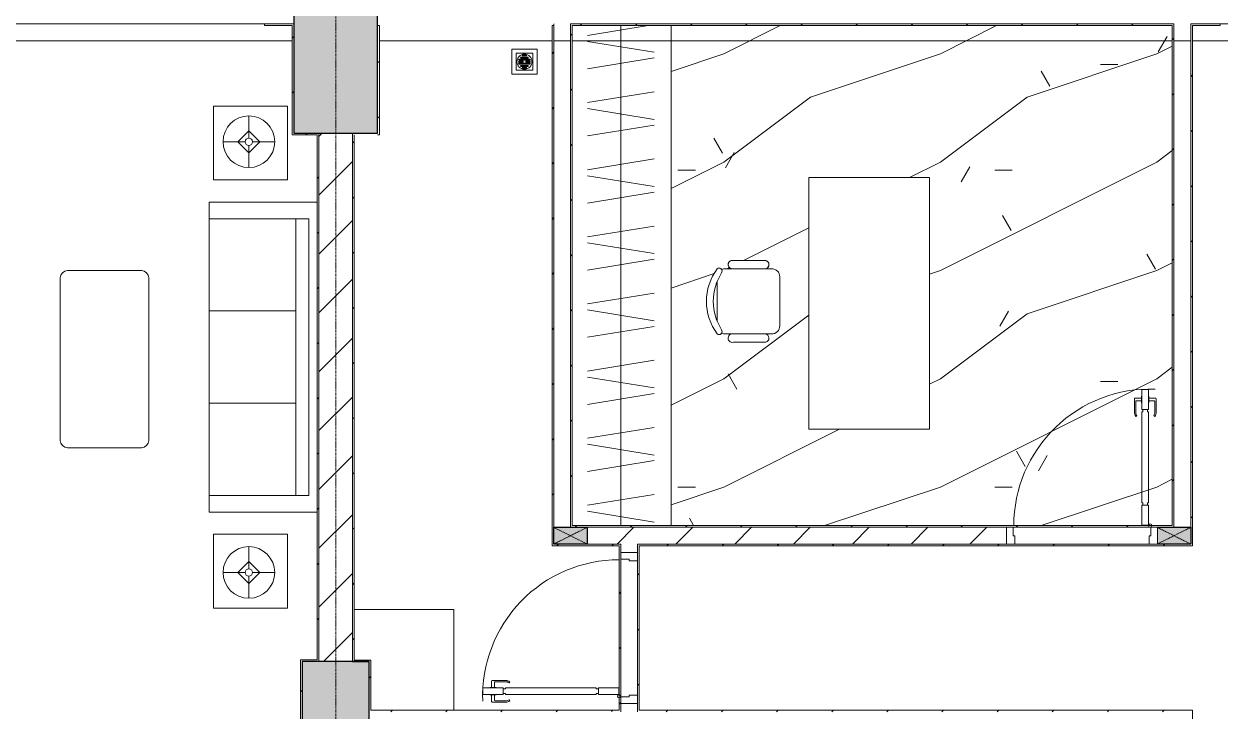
# Model space of a CAD drawing. Header units: millimetres. Extents: x 5121 to 246734, y -48180 to 129206.
# Drawn here: x 59093 to 66228, y 40242 to 44337 of the extents above; entities that cross this region are included whole.
import ezdxf

# ---------------------------------------------------------------- set-up
doc = ezdxf.new("R2010")
doc.units = ezdxf.units.MM
doc.linetypes.add('Dash', pattern=[6, 3, -3])
doc.linetypes.add('Grid Line', pattern=[22.225, 12.7, -3.175, 3.175, -3.175])
for name, color, linetype, lineweight in [('0-1', 7, 'Continuous', 5), ('A-DETL-GENF-1', 50, 'Continuous', 9), ('A-DOOR-1', 253, 'Continuous', 9), ('A-DOOR-2', 50, 'Continuous', 9), ('A-FLOR-1', 50, 'Continuous', 9), ('A-FLOR-PATT-1', 9, 'Continuous', 9), ('A-WALL-1', 250, 'Continuous', 18), ('A-WALL-PATT-1', 9, 'Continuous', 9), ('A-WALL-PATT-2', 50, 'Continuous', 9), ('A-WALL-PATT-3', 111, 'Continuous', 9), ('G-IMPT', 8, 'Continuous', 9), ('G-IMPT-1', 254, 'Continuous', 9), ('I-FURN', 30, 'Continuous', 9), ('I-FURN-1', 253, 'Continuous', 9), ('M-EQPM', 50, 'Continuous', 9), ('S-COLS-1', 7, 'Continuous', 5), ('S-COLS-2', 10, 'Continuous', 25), ('S-COLS-3', 50, 'Continuous', 9), ('S-COLS-4', 253, 'Continuous', 9), ('S-COLS-HDLN-1', 50, 'Dash', 9), ('S-GRID-1', 1, 'Grid Line', 9)]:
    doc.layers.add(name, color=color, linetype=linetype, lineweight=lineweight)
pattern_1 = [(45, (0, 0), (-164.4023, 164.4023), [])]
pattern_2 = [(45, (0, 0), (-175.3625, 175.3625), [])]

# ---------------------------------------------------------------- blocks, each defined once
blk = doc.blocks.new('NCV_TKTC_KET CAU_rvt-1-TKCS_MB TỔNG THỂ TẦNG 1')
at = {"layer": 'S-COLS-1'}
for points in [[(61202.6, 43686.9), (61202.6, 44536.9), (60702.6, 44536.9), (60702.6, 43686.9), (61052.6, 43686.9)], [(61052.6, 39236.9), (61152.6, 39237.4), (61152.6, 40536.9), (60752.6, 40536.9), (60752.6, 39236.9), (61052.6, 39237.4)]]:
    blk.add_hatch(color=256, dxfattribs=at).paths.add_polyline_path(points)
at = {"layer": 'A-FLOR-1'}
blk.add_line((62252.6, 44336.9), (62252.6, 44326.9), dxfattribs=at)
at = {"layer": 'S-COLS-2'}
for p, q in [((60702.6, 44536.9), (60702.6, 43686.9)), ((61202.6, 43686.9), (61202.6, 44536.9)), ((60702.6, 43686.9), (61202.6, 43686.9)), ((61152.6, 40536.9), (60752.6, 40536.9)), ((60752.6, 40536.9), (60752.6, 39236.9)), ((61152.6, 39236.9), (61152.6, 40536.9))]:
    blk.add_line(p, q, dxfattribs=at)
blk = doc.blocks.new('LOBBY_SOFA_1 - LOBBY_SOFA_1-852725-TKCS_MB TỔNG THỂ TẦNG 1')
at = {"layer": 'I-FURN'}
for p, q in [((-2172.3, 1064.5), (-2172.3, 1504.5)), ((-2128.3, 1548.5), (-1160.3, 1548.5)), ((-1116.3, 1504.5), (-1116.3, 1064.5)), ((-1160.3, 1020.5), (-2128.3, 1020.5)), ((-2556, 660), (-708, 660)), ((-2556, 14.9), (-2556, 660)), ((-2457, 66), (-2457, 660)), ((-1907, 143), (-1907, 660)), ((-1357, 143), (-1357, 660)), ((-807, 660), (-807, 66)), ((-708, 660), (-708, 14.9)), ((-2688.2, 633.5), (-3128.2, 633.5)), ((-3128.2, 633.5), (-3128.2, 193.5)), ((-2915.4, 445), (-2915.4, 577)), ((-2688.2, 193.5), (-2688.2, 633.5)), ((-575.9, 633.5), (-135.9, 633.5)), ((-575.9, 193.5), (-575.9, 633.5)), ((-348.6, 445), (-348.6, 577)), ((-135.9, 633.5), (-135.9, 193.5)), ((-2981.4, 423), (-2915.4, 489)), ((-2915.4, 489), (-2849.4, 423)), ((-348.6, 489), (-414.6, 423)), ((-282.6, 423), (-348.6, 489)), ((-2937.4, 423), (-3069.4, 423)), ((-2915.4, 357), (-2981.4, 423)), ((-2849.4, 423), (-2915.4, 357)), ((-2915.4, 269), (-2915.4, 401)), ((-2893.4, 423), (-2761.4, 423)), ((-370.6, 423), (-502.6, 423)), ((-414.6, 423), (-348.6, 357)), ((-348.6, 357), (-282.6, 423)), ((-348.6, 269), (-348.6, 401)), ((-326.6, 423), (-194.6, 423)), ((-3128.2, 193.5), (-2688.2, 193.5)), ((-807, 143), (-2457, 143)), ((-135.9, 193.5), (-575.9, 193.5)), ((-807, 66), (-2457, 66))]:
    blk.add_line(p, q, dxfattribs=at)
for centre, radius in [((-2915.4, 423), 154), ((-348.6, 423), 154), ((-2915.4, 423), 22), ((-348.6, 423), 22)]:
    blk.add_circle(centre, radius, dxfattribs=at)
for centre, start, end in [((-2128.3, 1504.5), 90, 180), ((-1160.3, 1504.5), 0, 90), ((-2128.3, 1064.5), 180, 270), ((-1160.3, 1064.5), 270, 0)]:
    blk.add_arc(centre, 44, start, end, dxfattribs=at)
at = {"layer": 'I-FURN-1'}
for p, q in [((-2172.3, 1064.5), (-2172.3, 1504.5)), ((-2128.3, 1548.5), (-1160.3, 1548.5)), ((-1116.3, 1504.5), (-1116.3, 1064.5)), ((-1160.3, 1020.5), (-2128.3, 1020.5)), ((-2556, 660), (-708, 660)), ((-2556, 14.9), (-2556, 660)), ((-708, 660), (-708, 14.9)), ((-3128.2, 633.5), (-2688.2, 633.5)), ((-3128.2, 193.5), (-3128.2, 633.5)), ((-2688.2, 633.5), (-2688.2, 193.5)), ((-575.9, 633.5), (-135.9, 633.5)), ((-575.9, 193.5), (-575.9, 633.5)), ((-135.9, 633.5), (-135.9, 193.5)), ((-2688.2, 193.5), (-3128.2, 193.5)), ((-135.9, 193.5), (-575.9, 193.5))]:
    blk.add_line(p, q, dxfattribs=at)
for centre, start, end in [((-2128.3, 1504.5), 90, 180), ((-1160.3, 1504.5), 0, 90), ((-2128.3, 1064.5), 180, 270), ((-1160.3, 1064.5), 270, 0)]:
    blk.add_arc(centre, 44, start, end, dxfattribs=at)
blk = doc.blocks.new('DOOR_CW_01 CANH MO-PANEL KINH - DIW_01-900x2200-CỬA GỖ VÂN LAMINATE-553375-TKCS_MB TỔNG THỂ TẦNG 1')
at = {"layer": 'A-DETL-GENF-1'}
for p, q in [((-397, -182), (-397, -62)), ((-397, -62), (-357, -62)), ((-357, -62), (-357, -182)), ((-357, -182), (-397, -182)), ((-397, -196), (-391, -196)), ((-397, -738), (-397, -196)), ((-391, -196), (-391, -182)), ((-391, -182), (-363, -182)), ((-363, -182), (-363, -196)), ((-357, -196), (-363, -196)), ((-357, -196), (-357, -738)), ((-433.9, -711.2), (-427.3, -715.8)), ((-320.1, -711.2), (-326.7, -715.8)), ((-442, -737), (-442, -816.5)), ((-434, -799.5), (-434, -737)), ((-397, -738), (-391, -738)), ((-357, -752), (-397, -752)), ((-397, -752), (-397, -872)), ((-391, -752), (-391, -738)), ((-363, -752), (-391, -752)), ((-357, -738), (-363, -738)), ((-363, -738), (-363, -752)), ((-357, -872), (-357, -752)), ((-320, -799.5), (-320, -737)), ((-312, -737), (-312, -816.5)), ((-399, -820.5), (-438, -820.5)), ((-399, -803.5), (-430, -803.5)), ((-399, -792.2), (-399, -831.8)), ((-397, -792.2), (-399, -792.2)), ((-399, -831.8), (-397, -831.8)), ((-397, -792.2), (-397, -831.8)), ((-357, -792.2), (-357, -831.8)), ((-357, -792.2), (-355, -792.2)), ((-355, -831.8), (-357, -831.8)), ((-355, -792.2), (-355, -831.8)), ((-355, -803.5), (-324, -803.5)), ((-355, -820.5), (-316, -820.5)), ((-397, -872), (-357, -872))]:
    blk.add_line(p, q, dxfattribs=at)
blk.add_circle((-407, -60), 10, dxfattribs=at)
for centre, radius, start, end in [((-407, -60), 814, 268, 0), ((-397, -737), 45, 145, 180), ((-357, -737), 45, 360, 35), ((-397, -737), 37, 145, 180), ((-357, -737), 37, 0, 35), ((-438, -816.5), 4, 180, 270), ((-430, -799.5), 4, 180, 270), ((-324, -799.5), 4, 270, 0), ((-316, -816.5), 4, 270, 0)]:
    blk.add_arc(centre, radius, start, end, dxfattribs=at)
at = {"layer": 'A-DOOR-2'}
for p, q in [((-450, -50), (-450, 50)), ((-450, 50), (-400, 50)), ((-400, 50), (-400, 0)), ((400, 0), (400, 50)), ((400, 50), (450, 50)), ((450, 50), (450, -50)), ((-410, -50), (-450, -50)), ((-410, 0), (-410, -50)), ((-400, 0), (-410, 0)), ((-407, -50), (-382, -50)), ((410, 0), (400, 0)), ((410, -50), (410, 0)), ((450, -50), (410, -50))]:
    blk.add_line(p, q, dxfattribs=at)
blk = doc.blocks.new('TU DO LV A - TU DO LV A-V15-TKCS_MB TỔNG THỂ TẦNG 1')
at = {"layer": 'I-FURN'}
for p, q in [((10, 0), (2990, 0)), ((10, -136.3), (68.9, -499)), ((169, -101), (104.4, -499)), ((202.5, -101), (267.1, -499)), ((404.3, -101), (468.9, -499)), ((569, -101), (504.4, -499)), ((602.5, -101), (667.1, -499)), ((804.3, -101), (868.9, -499)), ((969, -101), (904.4, -499)), ((1002.5, -101), (1067.1, -499)), ((1204.3, -101), (1268.9, -499)), ((1369, -101), (1304.4, -499)), ((1402.5, -101), (1467.1, -499)), ((1604.3, -101), (1668.9, -499)), ((1769, -101), (1704.4, -499)), ((1802.5, -101), (1867.1, -499)), ((2004.3, -101), (2068.9, -499)), ((2169, -101), (2104.4, -499)), ((2202.5, -101), (2267.1, -499)), ((2404.3, -101), (2468.9, -499)), ((2569, -101), (2504.4, -499)), ((2602.5, -101), (2667.1, -499)), ((2804.3, -101), (2868.9, -499)), ((2969, -101), (2904.4, -499)), ((10, -300), (2990, -300))]:
    blk.add_line(p, q, dxfattribs=at)
at = {"layer": 'I-FURN-1'}
blk.add_line((10, 0), (2990, 0), dxfattribs=at)
blk = doc.blocks.new('BAN LV A - BAN LV A_dwg_ban hoc2-348006-TKCS_MB TỔNG THỂ TẦNG 1')
at = {"layer": 'I-FURN'}
for p, q in [((145.8, 437.4), (-145.8, 437.4)), ((-194.4, 388.8), (-194.4, 113.4)), ((194.4, 113.4), (194.4, 388.8)), ((-243, 354.4), (-243, 162)), ((194.4, 351.4), (194.4, 150.8)), ((243.7, 162), (243.7, 354.4)), ((-120.5, 64.8), (120.5, 64.8))]:
    blk.add_line(p, q, dxfattribs=at)
at = {"layer": 'I-FURN', "flags": 128}
blk.add_lwpolyline([(-737.8, 610.5), (-737.8, 1330.5), (-154.9, 1330.5), (762.2, 1330.5), (762.2, 610.5)], close=True, dxfattribs=at)
at = {"layer": 'I-FURN'}
for centre, radius, start, end in [((-145.8, 388.8), 48.6, 90, 180), ((145.8, 388.8), 48.6, 360, 90), ((-218.7, 347.3), 25.3, 343.7398, 163.7398), ((219.4, 347.3), 25.3, 16.2602, 170.70537), ((-218.7, 154.9), 25.3, 163.7398, 16.2602), ((219.4, 154.9), 25.3, 189.29463, 16.2602), ((-180.2, 75.4), 17.8, 57.97259, 216.69006), ((-145.8, 113.4), 48.6, 180, 207.58444), ((0, 359.3), 318.2, 237.57575, 302.42425), ((180.2, 75.4), 17.8, 323.30994, 122.02741), ((145.8, 113.4), 48.6, 332.41556, 0), ((0, 324), 324, 233.1301, 306.8699)]:
    blk.add_arc(centre, radius, start, end, dxfattribs=at)
blk = doc.blocks.new('BAN LV A - BAN LV A_dwg-348005-TKCS_MB TỔNG THỂ TẦNG 1')
at = {"extrusion": (0, 0, -1), "zscale": -1, "rotation": 180}
blk.add_blockref('BAN LV A - BAN LV A_dwg_ban hoc2-348006-TKCS_MB TỔNG THỂ TẦNG 1', (-729, 1383.7), dxfattribs=at)
blk = doc.blocks.new('BAN LV A - BAN LV A-401069-TKCS_MB TỔNG THỂ TẦNG 1')
at = {"layer": 'I-FURN-1'}
for p, q in [((-8.8, -53.2), (1491.2, -53.2)), ((-8.8, -773.2), (-8.8, -53.2)), ((1491.2, -53.2), (1491.2, -773.2)), ((1491.2, -773.2), (-8.8, -773.2)), ((534.6, -1029.3), (534.6, -994.9)), ((583.2, -946.3), (874.8, -946.3)), ((923.4, -994.9), (923.4, -1032.3)), ((486, -1221.7), (486, -1029.3)), ((972.7, -1029.3), (972.7, -1221.7)), ((534.6, -1270.3), (534.6, -1235.9)), ((923.4, -1232.9), (923.4, -1270.3))]:
    blk.add_line(p, q, dxfattribs=at)
for centre, radius, start, end in [((583.2, -994.9), 48.6, 90, 180), ((874.8, -994.9), 48.6, 0, 90), ((510.3, -1036.4), 25.3, 16.2602, 163.7398), ((948.4, -1036.4), 25.3, 16.2602, 170.70537), ((510.3, -1228.8), 25.3, 163.7398, 343.7398), ((583.2, -1270.3), 48.6, 180, 207.58444), ((874.8, -1270.3), 48.6, 332.41556, 0), ((948.4, -1228.8), 25.3, 189.29463, 16.2602), ((548.9, -1308.3), 17.8, 119.40397, 216.69006), ((729, -1059.7), 324, 233.1301, 306.8699), ((909.2, -1308.3), 17.8, 323.30994, 60.59603)]:
    blk.add_arc(centre, radius, start, end, dxfattribs=at)
at = {"extrusion": (0, 0, -1), "zscale": -1, "rotation": 180}
blk.add_blockref('BAN LV A - BAN LV A_dwg-348005-TKCS_MB TỔNG THỂ TẦNG 1', (0, 0), dxfattribs=at)
blk = doc.blocks.new('MAY GIAT - MAY GIAT_dwg-V161-TKCS_MB TỔNG THỂ TẦNG 1')
at = {"layer": 'G-IMPT-1', "flags": 128}
blk.add_lwpolyline([(5, 596.6), (5, 2.3), (605, 2.3)], dxfattribs=at)
blk = doc.blocks.new('MAY GIAT - MAY GIAT-V162-TKCS_MB TỔNG THỂ TẦNG 1')
at = {"layer": 'I-FURN-1'}
for p, q in [((5, -2.3), (605, -2.3)), ((5, -596.6), (5, -2.3))]:
    blk.add_line(p, q, dxfattribs=at)
at = {"extrusion": (0, 0, -1), "zscale": -1, "rotation": 180}
blk.add_blockref('MAY GIAT - MAY GIAT_dwg-V161-TKCS_MB TỔNG THỂ TẦNG 1', (0, 0), dxfattribs=at)
blk = doc.blocks.new('G1_SOF - BO TRU - 100x200-746114-TKCS_MB TỔNG THỂ TẦNG 1')
at = {"layer": 'S-COLS-3'}
blk.add_hatch(color=256, dxfattribs=at).paths.add_polyline_path([(-50, 100), (-50, -98.4), (50, -98.4), (50, 100)])
at = {"layer": 'S-COLS-2'}
for p, q in [((-50, 100), (50, 100)), ((-50, -98.4), (-50, 100)), ((50, 100), (50, -98.4))]:
    blk.add_line(p, q, dxfattribs=at)
at = {"layer": 'S-COLS-HDLN-1'}
for p, q in [((50, -100), (-50, 100)), ((-50, -100), (50, 100))]:
    blk.add_line(p, q, dxfattribs=at)
blk = doc.blocks.new('G1_SOF - BO TRU - 100x200-V75-TKCS_MB TỔNG THỂ TẦNG 1')
at = {"layer": 'S-COLS-3'}
blk.add_hatch(color=256, dxfattribs=at).paths.add_polyline_path([(-50, 0), (-49.6, -100), (50, -100), (50, 100), (-50, 98.4), (-50, 47)])
at = {"layer": 'S-COLS-2'}
for p, q in [((-50, 100), (50, 100)), ((-50, -100), (-50, 100)), ((50, 100), (50, -100)), ((50, -100), (-50, -100))]:
    blk.add_line(p, q, dxfattribs=at)
at = {"layer": 'S-COLS-HDLN-1'}
for p, q in [((50, -100), (-50, 100)), ((-50, -100), (50, 100))]:
    blk.add_line(p, q, dxfattribs=at)
blk = doc.blocks.new('DOOR_CW_01 CANH MO-PANEL KINH - DIG_01-900x2200-CỬA NHÔM KÍNH-400868-TKCS_MB TỔNG THỂ TẦNG 1')
at = {"layer": 'A-DETL-GENF-1'}
for p, q in [((-397, 872), (-357, 872)), ((-397, 752), (-397, 872)), ((-357, 872), (-357, 752)), ((-442, 737), (-442, 816.5)), ((-399, 820.5), (-438, 820.5)), ((-434, 799.5), (-434, 737)), ((-399, 803.5), (-430, 803.5)), ((-399, 831.8), (-397, 831.8)), ((-399, 792.2), (-399, 831.8)), ((-397, 792.2), (-399, 792.2)), ((-397, 792.2), (-397, 831.8)), ((-357, 792.2), (-357, 831.8)), ((-355, 831.8), (-357, 831.8)), ((-357, 792.2), (-355, 792.2)), ((-355, 792.2), (-355, 831.8)), ((-355, 820.5), (-316, 820.5)), ((-355, 803.5), (-324, 803.5)), ((-320, 799.5), (-320, 737)), ((-312, 737), (-312, 816.5)), ((-433.9, 711.2), (-427.3, 715.8)), ((-357, 752), (-397, 752)), ((-397, 738), (-391, 738)), ((-397, 738), (-397, 196)), ((-363, 752), (-391, 752)), ((-391, 752), (-391, 738)), ((-363, 738), (-363, 752)), ((-357, 738), (-363, 738)), ((-357, 196), (-357, 738)), ((-320.1, 711.2), (-326.7, 715.8)), ((-397, 196), (-391, 196)), ((-357, 182), (-397, 182)), ((-397, 182), (-397, 62)), ((-391, 196), (-391, 182)), ((-391, 182), (-363, 182)), ((-357, 196), (-363, 196)), ((-363, 182), (-363, 196)), ((-357, 62), (-357, 182)), ((-397, 62), (-357, 62))]:
    blk.add_line(p, q, dxfattribs=at)
blk.add_circle((-407, 60), 10, dxfattribs=at)
for centre, radius, start, end in [((-407, 60), 814, 360, 92), ((-438, 816.5), 4, 90, 180), ((-430, 799.5), 4, 90, 180), ((-324, 799.5), 4, 360, 90), ((-316, 816.5), 4, 0, 90), ((-397, 737), 45, 180, 215), ((-397, 737), 37, 180, 215), ((-357, 737), 37, 325, 0), ((-357, 737), 45, 325, 0)]:
    blk.add_arc(centre, radius, start, end, dxfattribs=at)
at = {"layer": 'A-DOOR-2'}
for p, q in [((-410, 50), (-450, 50)), ((-450, 50), (-450, -50)), ((-410, 0), (-410, 50)), ((-400, 0), (-410, 0)), ((-407, 50), (-382, 50)), ((-400, -50), (-400, 0)), ((410, 0), (400, 0)), ((400, 0), (400, -50)), ((450, 50), (410, 50)), ((410, 50), (410, 0)), ((450, -50), (450, 50)), ((-450, -50), (-400, -50)), ((400, -50), (450, -50))]:
    blk.add_line(p, q, dxfattribs=at)
blk = doc.blocks.new('NCV_TKTC_TANG 1_rvt-1-TKCS_MB TỔNG THỂ TẦNG 1')
at = {"layer": 'A-FLOR-PATT-1'}
h = blk.add_hatch(dxfattribs=at)
h.set_pattern_fill('FP_7', color=256, style=0, pattern_type=2)
h.set_pattern_definition([(0, (0, 0), (2519.68, 629.92), [103.937, -1785.823, 103.937, -1785.823, -10078.72]), (0, (0, 0), (2519.68, 629.92), [-3779.52, 103.937, -3675.583, 103.937, -1785.823, -4409.44]), (0, (0, 0), (2519.68, 629.92), [-9448.8, 103.937, -1155.903, 103.937, -3045.663]), (120, (944.9, 314.96), (-1805.3667, 1867.147), [103.937, -1785.823, 103.937, -11864.543]), (120, (944.9, 314.96), (-1805.3667, 1867.147), [-1993.697, -1785.823, 103.937, -3675.583, -6299.2]), (120, (944.9, 314.96), (-1805.3667, 1867.147), [-7559.04, 103.937, -1785.823, 103.937, -4305.503]), (120, (944.9, 314.96), (-1805.3667, 1867.147), [-9552.737, -1155.903, 103.937, -3045.663]), (240, (1259.84, 1574.8), (-714.3133, -2497.067), [103.937, -1785.823, 103.937, -11864.543]), (240, (1259.84, 1574.8), (-714.3133, -2497.067), [-1993.697, -1785.823, 103.937, -3675.583, -6299.2]), (240, (1259.84, 1574.8), (-714.3133, -2497.067), [-7559.04, 103.937, -1785.823, 103.937, -4305.503]), (240, (1259.84, 1574.8), (-714.3133, -2497.067), [-9552.737, -1155.903, 103.937, -3045.663])])
h.paths.add_polyline_path([(62952.6, 41346.9), (65942.6, 41346.9), (65942.6, 44326.9), (62952.6, 44326.9), (62952.6, 41898.5)])
h.paths.add_polyline_path([(64494.2, 41921.4), (63774.2, 41921.4), (63774.2, 43421.4), (64494.2, 43421.4), (64494.2, 42000.9)])
h.paths.add_polyline_path([(63319.4, 42438.9), (63297.7, 42450), (63293.4, 42461.8), (63295.3, 42474.2), (63303, 42484.2), (63311.5, 42489.2), (63264.3, 42492.4), (63254.6, 42494.7), (63248.7, 42488.5), (63227.2, 42491.3), (63197.3, 42539.9), (63175.9, 42595.4), (63165, 42653.9), (63165, 42713.4), (63175.9, 42771.8), (63197.3, 42827.4), (63228.5, 42878), (63252, 42876), (63254.6, 42872.5), (63277.1, 42878), (63305.4, 42880.7), (63296.4, 42890.2), (63293.3, 42902.9), (63296.9, 42915.5), (63305.4, 42922.3), (63325.7, 42926.6), (63518, 42926.6), (63535.4, 42908.8), (63535.4, 42895.9), (63529.1, 42884.7), (63524, 42878), (63565, 42876.4), (63576.8, 42871.5), (63594.5, 42853.7), (63601.1, 42829.4), (63599.4, 42525.2), (63594.5, 42513.5), (63576.8, 42495.7), (63552.5, 42489.2), (63521, 42487.5), (63530.7, 42480), (63535.8, 42468.9), (63534, 42454.2), (63530.7, 42449.6), (63514.7, 42439.9), (63325.7, 42439.9)])
h = blk.add_hatch(dxfattribs=at)
h.set_pattern_fill('FP_4', color=256, style=0, pattern_type=2)
h.set_pattern_definition([(216.87, (516.46, 1291.15), (3873.4454, 2582.3069), [645.575, -5810.175]), (206.565, (1291.15, 903.8), (-1291.1515, -1291.1492), [1443.55, -1443.55]), (198.435, (1291.15, 258.23), (-2582.2983, -1291.1527), [816.596, -3266.38])])
h.paths.add_polyline_path([(62952.6, 41346.9), (65942.6, 41346.9), (65942.6, 44326.9), (62952.6, 44326.9), (62952.6, 41898.5)])
h.paths.add_polyline_path([(64494.2, 41921.4), (63774.2, 41921.4), (63774.2, 43421.4), (64494.2, 43421.4), (64494.2, 42000.9)])
h.paths.add_polyline_path([(63319.4, 42438.9), (63297.7, 42450), (63293.4, 42461.8), (63295.3, 42474.2), (63303, 42484.2), (63311.5, 42489.2), (63264.3, 42492.4), (63254.6, 42494.7), (63248.7, 42488.5), (63227.2, 42491.3), (63197.3, 42539.9), (63175.9, 42595.4), (63165, 42653.9), (63165, 42713.4), (63175.9, 42771.8), (63197.3, 42827.4), (63228.5, 42878), (63252, 42876), (63254.6, 42872.5), (63277.1, 42878), (63305.4, 42880.7), (63296.4, 42890.2), (63293.3, 42902.9), (63296.9, 42915.5), (63305.4, 42922.3), (63325.7, 42926.6), (63518, 42926.6), (63535.4, 42908.8), (63535.4, 42895.9), (63529.1, 42884.7), (63524, 42878), (63565, 42876.4), (63576.8, 42871.5), (63594.5, 42853.7), (63601.1, 42829.4), (63599.4, 42525.2), (63594.5, 42513.5), (63576.8, 42495.7), (63552.5, 42489.2), (63521, 42487.5), (63530.7, 42480), (63535.8, 42468.9), (63534, 42454.2), (63530.7, 42449.6), (63514.7, 42439.9), (63325.7, 42439.9)])
at = {"layer": 'A-WALL-PATT-1'}
h = blk.add_hatch(dxfattribs=at)
h.set_pattern_fill('FP_2', color=256, style=0, pattern_type=2)
h.set_pattern_definition(pattern_2)
h.paths.add_polyline_path([(62752.6, 41236.9), (64954.2, 41236.9), (64954.2, 41336.9), (62452.6, 41336.9), (62452.6, 41236.9), (62652.6, 41236.9)])
at = {"layer": 'A-WALL-PATT-2'}
h = blk.add_hatch(dxfattribs=at)
h.set_pattern_fill('FP_10', color=256, style=0, pattern_type=2)
h.set_pattern_definition(pattern_1)
h.paths.add_polyline_path([(60692.6, 43676.9), (60702.6, 43676.9), (60702.6, 44326.9), (60692.6, 44326.9), (60692.6, 43678.3)])
h = blk.add_hatch(dxfattribs=at)
h.set_pattern_fill('FP_10', color=256, style=0, pattern_type=2)
h.set_pattern_definition(pattern_1)
h.paths.add_polyline_path([(61202.6, 43676.9), (61212.6, 43676.9), (61212.6, 44326.9), (61202.6, 44326.9), (61202.6, 43686.9)])
h = blk.add_hatch(dxfattribs=at)
h.set_pattern_fill('FP_10', color=256, style=0, pattern_type=2)
h.set_pattern_definition(pattern_1)
h.paths.add_polyline_path([(62242.6, 41226.9), (62252.6, 41226.9), (62252.2, 44326.9), (62242.6, 44326.9), (62242.6, 41228.6)])
h = blk.add_hatch(dxfattribs=at)
h.set_pattern_fill('FP_10', color=256, style=0, pattern_type=2)
h.set_pattern_definition(pattern_1)
h.paths.add_polyline_path([(62352.6, 41336.9), (62362.6, 41336.9), (62362.6, 44336.9), (62352.6, 44336.9), (62352.6, 41898.5)])
h = blk.add_hatch(dxfattribs=at)
h.set_pattern_fill('FP_10', color=256, style=0, pattern_type=2)
h.set_pattern_definition(pattern_1)
h.paths.add_polyline_path([(65942.6, 44326.9), (65952.6, 44326.9), (65952.6, 44336.9), (62362.6, 44336.9), (62362.6, 44326.9), (65621.6, 44326.9)])
h = blk.add_hatch(dxfattribs=at)
h.set_pattern_fill('FP_10', color=256, style=0, pattern_type=2)
h.set_pattern_definition(pattern_1)
h.paths.add_polyline_path([(65952.6, 41336.9), (65952.6, 44326.9), (65942.6, 44326.9), (65942.6, 41336.9)])
h = blk.add_hatch(dxfattribs=at)
h.set_pattern_fill('FP_10', color=256, style=0, pattern_type=2)
h.set_pattern_definition(pattern_1)
h.paths.add_polyline_path([(66052.6, 41236.9), (66062.6, 41236.9), (66062.6, 44336.9), (66052.6, 44336.9), (66052.6, 41336.9)])
h = blk.add_hatch(dxfattribs=at)
h.set_pattern_fill('FP_10', color=256, style=0, pattern_type=2)
h.set_pattern_definition(pattern_1)
h.paths.add_polyline_path([(60702.7, 43676.9), (60852.6, 43676.9), (60852.6, 43686.9), (60702.6, 43686.9), (60702.6, 43676.9)])
h = blk.add_hatch(dxfattribs=at)
h.set_pattern_fill('FP_10', color=256, style=0, pattern_type=2)
h.set_pattern_definition(pattern_1)
h.paths.add_polyline_path([(60842.6, 40536.9), (60852.6, 40536.9), (60852.2, 43676.9), (60842.6, 43676.9), (60842.6, 40546.9)])
h = blk.add_hatch(dxfattribs=at)
h.set_pattern_fill('FP_10', color=256, style=0, pattern_type=2)
h.set_pattern_definition(pattern_1)
h.paths.add_polyline_path([(61054.7, 40536.9), (61062.6, 40536.9), (61062.6, 43686.9), (61052.6, 43686.9), (61053.8, 40536.9)])
h = blk.add_hatch(dxfattribs=at)
h.set_pattern_fill('FP_10', color=256, style=0, pattern_type=2)
h.set_pattern_definition(pattern_1)
h.paths.add_polyline_path([(62362.6, 41336.9), (65942.6, 41336.9), (65942.6, 41346.9), (62362.6, 41346.9)])
h = blk.add_hatch(dxfattribs=at)
h.set_pattern_fill('FP_10', color=256, style=0, pattern_type=2)
h.set_pattern_definition(pattern_1)
h.paths.add_polyline_path([(62532.4, 41226.9), (62642.6, 41226.9), (62642.6, 41236.9), (62252.6, 41236.9), (62252.6, 41226.9), (62452.6, 41226.9)])
h = blk.add_hatch(dxfattribs=at)
h.set_pattern_fill('FP_10', color=256, style=0, pattern_type=2)
h.set_pattern_definition(pattern_1)
h.paths.add_polyline_path([(62642.6, 40236.9), (62652.6, 40236.9), (62652.6, 41236.9), (62642.6, 41236.9), (62642.6, 40238.9)])
h = blk.add_hatch(dxfattribs=at)
h.set_pattern_fill('FP_10', color=256, style=0, pattern_type=2)
h.set_pattern_definition(pattern_1)
h.paths.add_polyline_path([(66062.6, 41226.9), (66062.6, 41236.9), (62752.6, 41236.9), (62752.6, 41226.9), (66052.6, 41226.9)])
h = blk.add_hatch(dxfattribs=at)
h.set_pattern_fill('FP_10', color=256, style=0, pattern_type=2)
h.set_pattern_definition(pattern_1)
h.paths.add_polyline_path([(62752.6, 40246.9), (62762.6, 40246.9), (62762.6, 41226.9), (62752.6, 41226.9), (62752.6, 40286.9)])
h = blk.add_hatch(dxfattribs=at)
h.set_pattern_fill('FP_10', color=256, style=0, pattern_type=2)
h.set_pattern_definition(pattern_1)
h.paths.add_polyline_path([(60742.6, 39226.9), (60752.6, 39226.9), (60752.6, 40536.9), (60742.6, 40535.9), (60742.6, 39236.9)])
h = blk.add_hatch(dxfattribs=at)
h.set_pattern_fill('FP_10', color=256, style=0, pattern_type=2)
h.set_pattern_definition(pattern_1)
h.paths.add_polyline_path([(61162.6, 40246.9), (61162.6, 40535.7), (61152.6, 40535.7), (61152.6, 40246.9)])
h = blk.add_hatch(dxfattribs=at)
h.set_pattern_fill('FP_10', color=256, style=0, pattern_type=2)
h.set_pattern_definition(pattern_1)
h.paths.add_polyline_path([(61917.5, 40236.9), (62642.6, 40238.9), (62642.6, 40246.9), (61152.6, 40246.9), (61152.6, 40236.9), (61656.9, 40236.9)])
h = blk.add_hatch(dxfattribs=at)
h.set_pattern_fill('FP_10', color=256, style=0, pattern_type=2)
h.set_pattern_definition(pattern_1)
h.paths.add_polyline_path([(64052.6, 40236.9), (66052.6, 40237.9), (66052.6, 40246.9), (62752.6, 40246.9), (62752.6, 40236.9), (63954.6, 40236.9)])
h = blk.add_hatch(dxfattribs=at)
h.set_pattern_fill('FP_10', color=256, style=0, pattern_type=2)
h.set_pattern_definition(pattern_1)
h.paths.add_polyline_path([(66062.6, 35747.4), (66062.6, 37048.1), (66062.6, 40246.9), (66052.6, 40246.9), (66052.6, 35747.4), (66061.2, 35747.4)])
at = {"layer": 'A-FLOR-1'}
for p, q in [((58027.6, 44336.9), (60527.6, 44336.9)), ((62252.6, 44326.9), (62252.6, 44336.9)), ((66227.6, 44336.9), (68727.6, 44336.9))]:
    blk.add_line(p, q, dxfattribs=at)
at = {"layer": 'A-WALL-1'}
for p, q in [((60702.6, 44336.9), (60527.6, 44336.9)), ((60527.6, 44336.9), (60527.6, 44326.9)), ((60527.6, 44326.9), (60692.6, 44326.9)), ((60692.6, 44326.9), (60692.6, 43676.9)), ((60702.6, 44326.9), (60702.6, 44336.9)), ((60702.6, 43686.9), (60702.6, 44326.9)), ((61202.6, 44326.9), (61202.6, 43686.9)), ((61212.6, 44326.9), (61202.6, 44326.9)), ((61212.6, 43676.9), (61212.6, 44326.9)), ((62242.6, 44326.9), (62242.6, 41226.9)), ((62252.6, 44326.9), (62242.6, 44326.9)), ((62252.6, 41336.9), (62252.6, 44326.9)), ((62362.6, 44336.9), (62352.6, 44336.9)), ((62352.6, 44336.9), (62352.6, 41336.9)), ((65952.6, 44336.9), (62362.6, 44336.9)), ((62362.6, 41346.9), (62362.6, 44326.9)), ((62362.6, 44326.9), (65942.6, 44326.9)), ((65942.6, 44326.9), (65942.6, 41346.9)), ((65952.6, 44326.9), (65952.6, 44336.9)), ((65952.6, 41336.9), (65952.6, 44326.9)), ((66062.6, 44336.9), (66052.6, 44336.9)), ((66052.6, 44336.9), (66052.6, 41336.9)), ((66227.6, 44336.9), (66062.6, 44336.9)), ((66062.6, 41236.9), (66062.6, 44326.9)), ((66062.6, 44326.9), (66227.6, 44326.9)), ((66227.6, 44326.9), (66227.6, 44336.9)), ((60692.6, 43676.9), (60702.6, 43676.9)), ((60852.6, 43686.9), (60702.6, 43686.9)), ((60702.6, 43676.9), (60842.6, 43676.9)), ((60842.6, 43676.9), (60842.6, 40546.9)), ((60852.6, 43676.9), (60852.6, 43686.9)), ((60852.6, 40536.9), (60852.6, 43676.9)), ((61062.6, 43686.9), (61052.6, 43686.9)), ((61052.6, 43686.9), (61052.6, 40535.7)), ((61062.6, 40545.7), (61062.6, 43676.9)), ((61202.6, 43676.9), (61212.6, 43676.9)), ((65942.6, 41346.9), (62362.6, 41346.9)), ((62452.6, 41336.9), (64954.2, 41336.9)), ((64954.2, 41336.9), (62452.6, 41336.9)), ((64994.2, 41336.9), (65814.2, 41336.9)), ((62242.6, 41226.9), (62252.6, 41226.9)), ((62252.6, 41226.9), (62642.6, 41226.9)), ((62642.6, 41236.9), (62452.6, 41236.9)), ((62452.6, 41236.9), (62652.6, 41236.9)), ((62652.6, 41236.9), (62642.6, 41236.9)), ((62642.6, 41226.9), (62642.6, 40246.9)), ((62652.6, 41186.9), (62652.6, 41236.9)), ((64954.2, 41236.9), (62752.6, 41236.9)), ((62752.6, 41236.9), (62752.6, 41226.9)), ((62752.6, 41236.9), (64954.2, 41236.9)), ((62752.6, 41226.9), (62752.6, 41186.9)), ((62762.6, 41226.9), (66062.6, 41226.9)), ((62762.6, 40246.9), (62762.6, 41226.9)), ((65804.2, 41236.9), (65004.2, 41236.9)), ((66062.6, 41226.9), (66062.6, 41236.9)), ((62652.6, 40326.9), (62652.6, 41146.9)), ((62752.6, 41136.9), (62752.6, 40336.9)), ((60842.6, 40546.9), (60742.6, 40546.9)), ((60742.6, 40546.9), (60742.6, 40536.9)), ((60742.6, 40536.9), (60742.6, 39226.9)), ((60752.6, 40536.9), (60842.6, 40536.9)), ((60752.6, 39236.9), (60752.6, 40536.9)), ((60842.6, 40536.9), (60852.6, 40536.9)), ((61052.6, 40535.7), (61062.6, 40535.7)), ((61162.6, 40545.7), (61062.6, 40545.7)), ((61062.6, 40535.7), (61152.6, 40535.7)), ((61152.6, 40535.7), (61152.6, 40246.9)), ((61162.6, 40535.7), (61162.6, 40545.7)), ((61162.6, 40246.9), (61162.6, 40535.7)), ((61152.6, 40246.9), (61152.6, 40236.9)), ((62642.6, 40246.9), (61162.6, 40246.9)), ((62652.6, 40236.9), (62652.6, 40286.9)), ((62752.6, 40286.9), (62752.6, 40246.9)), ((62752.6, 40246.9), (62752.6, 40236.9)), ((66052.6, 40246.9), (62762.6, 40246.9)), ((66062.6, 40246.9), (66052.6, 40246.9)), ((66062.6, 35747.4), (66062.6, 40246.9))]:
    blk.add_line(p, q, dxfattribs=at)
at = {"layer": 'A-DOOR-1'}
for name, p, rotation in [('DOOR_CW_01 CANH MO-PANEL KINH - DIW_01-900x2200-CỬA GỖ VÂN LAMINATE-553375-TKCS_MB TỔNG THỂ TẦNG 1', (65404.2, 41286.9), 180), ('DOOR_CW_01 CANH MO-PANEL KINH - DIG_01-900x2200-CỬA NHÔM KÍNH-400868-TKCS_MB TỔNG THỂ TẦNG 1', (62702.6, 40736.9), 90.0000000000011)]:
    blk.add_blockref(name, p, dxfattribs=dict(at, rotation=rotation))
at = {"layer": 'I-FURN-1'}
for name, p, rotation in [('TU DO LV A - TU DO LV A-V15-TKCS_MB TỔNG THỂ TẦNG 1', (62952.6, 44336.9), 270.0000000000002), ('LOBBY_SOFA_1 - LOBBY_SOFA_1-852725-TKCS_MB TỔNG THỂ TẦNG 1', (60857.5, 43983.4), 89.99999999999972), ('BAN LV A - BAN LV A-401069-TKCS_MB TỔNG THỂ TẦNG 1', (64547.4, 43412.7), 270.0000000000005), ('MAY GIAT - MAY GIAT-V162-TKCS_MB TỔNG THỂ TẦNG 1', (61659.2, 40851.9), 270.0000000000002)]:
    blk.add_blockref(name, p, dxfattribs=dict(at, rotation=rotation))
at = {"layer": 'S-COLS-4', "rotation": 270.0000000000007}
for name, p in [('G1_SOF - BO TRU - 100x200-V75-TKCS_MB TỔNG THỂ TẦNG 1', (62352.6, 41286.9)), ('G1_SOF - BO TRU - 100x200-746114-TKCS_MB TỔNG THỂ TẦNG 1', (65952.6, 41286.9))]:
    blk.add_blockref(name, p, dxfattribs=at)
blk = doc.blocks.new('TKTC_XREF_251221_MB TANG 1 - TKTC_XREF_260130_MB TANG 1_dwg_THU NUOC - THU NUOC-444531-TKCS_MB TẦNG 1-4202124-TKCS_MB TỔNG THỂ TẦNG 1')
at = {"layer": 'M-EQPM'}
for p, q in [((-23.3, 10.8), (40.9, 10.8)), ((40.9, 4.8), (-23.3, 4.8)), ((-11, 23.3), (28.5, 23.3)), ((28.5, 17.3), (-11, 17.3)), ((-1.1, 35.6), (18.5, 35.6)), ((18.5, 29.6), (-1.1, 29.6)), ((-23.3, -13.6), (40.9, -13.6)), ((40.9, -19.6), (-23.3, -19.6)), ((-11, -26.1), (28.5, -26.1)), ((28.5, -32.1), (-11, -32.1)), ((-1.1, -38.5), (18.5, -38.5)), ((18.5, -44.5), (-1.1, -44.5))]:
    blk.add_line(p, q, dxfattribs=at)
at = {"layer": 'M-EQPM', "flags": 128}
for points in [[(83.7, -79.4), (83.7, 70.6), (-66.3, 70.6), (-66.3, -79.4)], [(58.7, -54.4), (58.7, 45.6), (-41.3, 45.6), (-41.3, -54.4)]]:
    blk.add_lwpolyline(points, close=True, dxfattribs=at)
for points in [[(-23.3, -1.2), (0.7, -1.2), (0.7, -7.2), (-23.3, -7.2)], [(40.9, -7.2), (16.7, -7.2), (16.7, -1.2), (40.9, -1.2)]]:
    blk.add_lwpolyline(points, dxfattribs=at)
at = {"layer": 'M-EQPM'}
for centre, radius, start, end in [((8.7, -4.4), 45, 360, 180), ((8.7, -4.4), 45, 360, 180), ((-23.3, 7.8), 3, 90, 270), ((-11, 20.3), 3, 90, 270), ((-1.1, 32.6), 3, 90, 270), ((18.5, 32.6), 3, 270, 90), ((28.5, 20.3), 3, 270, 90), ((40.9, 7.8), 3, 270, 90), ((8.7, -4.4), 45, 180, 360), ((8.7, -4.4), 45, 180, 360), ((-23.3, -4.2), 3, 90, 270), ((-23.3, -16.6), 3, 90, 270), ((-11, -29.1), 3, 90, 270), ((-1.1, -41.5), 3, 90, 270), ((18.5, -41.5), 3, 270, 90), ((28.5, -29.1), 3, 270, 90), ((40.9, -4.2), 3, 270, 90), ((40.9, -16.6), 3, 270, 90)]:
    blk.add_arc(centre, radius, start, end, dxfattribs=at)
blk = doc.blocks.new('TKTC_XREF_251221_MB TANG 1 - TKTC_XREF_260130_MB TANG 1_dwg-4202109-TKCS_MB TỔNG THỂ TẦNG 1')
at = {"extrusion": (0, 0, -1), "zscale": -1}
blk.add_blockref('TKTC_XREF_251221_MB TANG 1 - TKTC_XREF_260130_MB TANG 1_dwg_THU NUOC - THU NUOC-444531-TKCS_MB TẦNG 1-4202124-TKCS_MB TỔNG THỂ TẦNG 1', (141064.8, -357230.3), dxfattribs=at)
blk = doc.blocks.new('TKTC_XREF_251221_MB TANG 1 - TKTC_XREF_251221_MB TANG 1-2038492-TKCS_MB TỔNG THỂ TẦNG 1')
blk.add_blockref('TKTC_XREF_251221_MB TANG 1 - TKTC_XREF_260130_MB TANG 1_dwg-4202109-TKCS_MB TỔNG THỂ TẦNG 1', (169499.1, 384109.7))
blk = doc.blocks.new('TKTC_NAP THAM BE NUOC NGAM_260130 - TKTC_XREF_260130_NAP THAM BE NUOC NGAM_dwg-4013458-TKCS_MB TỔNG THỂ TẦNG 1')
at = {"layer": 'G-IMPT'}
for p, q in [((-145309.1, 139814.7), (-142469.1, 139814.7)), ((-141949.1, 139814.7), (-140918.8, 139814.7)), ((-140909.1, 139814.7), (-140809.1, 139814.7)), ((-140799.4, 139814.7), (-140209.1, 139814.7)), ((-140209.1, 139814.7), (-137219.1, 139814.7)), ((-137209.4, 139814.7), (-137109.1, 139814.7))]:
    blk.add_line(p, q, dxfattribs=at)
at = {"layer": 'G-IMPT', "flags": 128}
blk.add_lwpolyline([(-137099.4, 139814.7), (-134909, 139814.7), (-134909, 140035.1)], dxfattribs=at)
blk = doc.blocks.new('TKTC_NAP THAM BE NUOC NGAM_260130 - NẮP THĂM BỂ NƯỚC NGẦM-2336355-TKCS_MB TỔNG THỂ TẦNG 1')
blk.add_blockref('TKTC_NAP THAM BE NUOC NGAM_260130 - TKTC_XREF_260130_NAP THAM BE NUOC NGAM_dwg-4013458-TKCS_MB TỔNG THỂ TẦNG 1', (150009, -139814.7))

msp = doc.modelspace()

# ---------------------------------------------------------------- hatches: boundary and pattern name
at = {"layer": 'A-WALL-PATT-3'}
h = msp.add_hatch(dxfattribs=at)
h.set_pattern_fill('FP_1', color=256, style=0, pattern_type=2)
h.set_pattern_definition(pattern_2)
h.paths.add_polyline_path([(61052.6, 40536.9), (61052.6, 43686.9), (60852.6, 43686.9), (60852.6, 40536.9)])

# ---------------------------------------------------------------- linework, layer by layer
at = {"layer": 'A-WALL-1'}
for p, q in [((61052.6, 43686.9), (60852.6, 43686.9)), ((60852.6, 43686.9), (60852.6, 40536.9)), ((61052.6, 40536.9), (61052.6, 43686.9)), ((60852.6, 40536.9), (61052.6, 40536.9))]:
    msp.add_line(p, q, dxfattribs=at)
at = {"layer": 'S-GRID-1'}
msp.add_line((60952.6, 23210.6), (60952.6, 78232.7), dxfattribs=at)

# ---------------------------------------------------------------- block references
at = {"layer": '0-1'}
for name in ['NCV_TKTC_KET CAU_rvt-1-TKCS_MB TỔNG THỂ TẦNG 1', 'NCV_TKTC_TANG 1_rvt-1-TKCS_MB TỔNG THỂ TẦNG 1']:
    msp.add_blockref(name, (0, 0), dxfattribs=at)
at = {"layer": 'M-EQPM'}
for name, p in [('TKTC_XREF_251221_MB TANG 1 - TKTC_XREF_251221_MB TANG 1-2038492-TKCS_MB TỔNG THỂ TẦNG 1', (33652.6, 17236.9)), ('TKTC_NAP THAM BE NUOC NGAM_260130 - NẮP THĂM BỂ NƯỚC NGẦM-2336355-TKCS_MB TỔNG THỂ TẦNG 1', (53152.6, 44236.9))]:
    msp.add_blockref(name, p, dxfattribs=at)

doc.saveas('drawing.dxf')
